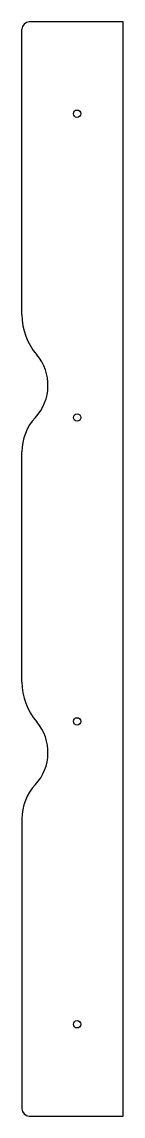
# Model space of a CAD drawing. Extents: x -132 to -77, y -339 to 257.
import ezdxf

# ---------------------------------------------------------------- set-up
doc = ezdxf.new("R2010")
doc.units = 0
doc.layers.get('0').update_dxf_attribs({"linetype": 'CONTINUOUS'})

msp = doc.modelspace()

# ---------------------------------------------------------------- linework, layer by layer
for p, q in [((-77.22, 256.71), (-128.22, 256.71)), ((-77.22, -339.29), (-77.22, 256.71)), ((-132.22, 97.14), (-132.22, 252.71)), ((-132.22, -102.86), (-132.22, 22.55)), ((-132.22, -177.45), (-132.22, -335.29)), ((-128.22, -339.29), (-77.22, -339.29))]:
    msp.add_line(p, q)
for centre in [(-102.22, 206.71), (-102.22, 41.21), (-102.22, -124.29), (-102.22, -289.29)]:
    msp.add_circle(centre, 2)
for centre, radius, start, end in [((-128.22, 252.71), 4, 90, 180), ((-98.72, 97.14), 33.5, 180, 220.48574), ((-143.74, 58.71), 25.7, 317.18585, 40.48574), ((-104.72, 22.55), 27.5, 137.18585, 180), ((-98.72, -102.86), 33.5, 180, 220.48574), ((-143.74, -141.29), 25.7, 317.18585, 40.48574), ((-104.72, -177.45), 27.5, 137.18585, 180), ((-128.22, -335.29), 4, 180, 270)]:
    msp.add_arc(centre, radius, start, end)

doc.saveas('drawing.dxf')
